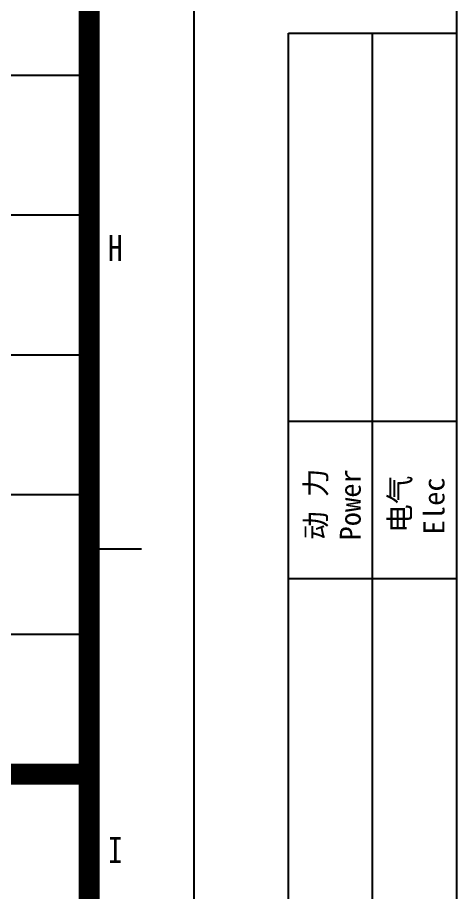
# Model space of a CAD drawing. Extents: x 741202 to 867202, y 603120 to 647617.
# Drawn here: x 802942 to 806075, y 610016 to 616266 of the extents above; entities that cross this region are included whole.
import ezdxf
from ezdxf.enums import TextEntityAlignment as Align

# ---------------------------------------------------------------- set-up
doc = ezdxf.new("R2010")
doc.units = 0
doc.header["$LTSCALE"] = 1000
doc.header["$MEASUREMENT"] = 0
doc.layers.get('0').update_dxf_attribs({"linetype": 'CONTINUOUS'})
doc.layers.add('tk', color=253, linetype='CONTINUOUS')
doc.styles.add('TKZ1', font='SIMHEI.TTF', dxfattribs={"width": 0.7})
doc.styles.add('图签栏', font='SimSun.ttf')

# ---------------------------------------------------------------- blocks, each defined once
blk = doc.blocks.new('图框')
for p, q in [((-58108.5, -504711.2), (-58108.5, -445311.2)), ((-67108.5, -487711.2), (-59108.5, -487711.2)), ((-67108.5, -489044.6), (-59108.5, -489044.6)), ((-67108.5, -490377.9), (-59108.5, -490377.9)), ((-67108.5, -491711.2), (-59108.5, -491711.2)), ((-58608.5, -492231.2), (-59108.5, -492231.2)), ((-67108.5, -493044.6), (-59108.5, -493044.6))]:
    blk.add_line(p, q)
at = {"const_width": 200}
blk.add_lwpolyline([(-59108.5, -446311.2), (-139708.5, -446311.2), (-139708.5, -503711.2), (-59108.5, -503711.2)], close=True, dxfattribs=at)
blk.add_lwpolyline([(-67108.5, -494377.9), (-59108.5, -494377.9)], dxfattribs=at)
at = {"style": 'TKZ1', "width": 0.85}
for s, p in [('H', (-58858.5, -489361.2)), ('I', (-58858.5, -495101.2))]:
    blk.add_text(s, height=250, dxfattribs=at).set_placement(p, align=Align.MIDDLE)
blk = doc.blocks.new('fasdf')
for p, q in [((342843.7, 689095.5), (342843.7, 733592.6)), ((344716.5, 732843.5), (344716.5, 689844.7)), ((343517.9, 689844.7), (343517.9, 702130)), ((343517.9, 702130), (344716.5, 702130)), ((343517.9, 702130), (344716.5, 702130)), ((343517.9, 702130), (344716.5, 702130)), ((344117.2, 690443.9), (344117.2, 702130)), ((343517.9, 699358.3), (344716.5, 699358.3)), ((343517.9, 698234.7), (344716.5, 698234.7))]:
    blk.add_line(p, q)
at = {"style": '图签栏'}
for s, p in [('动 力', (343709.8, 698764.4)), ('电气', (344309.1, 698764.4))]:
    blk.add_text(s, height=149.82, rotation=90, dxfattribs=at).set_placement(p, align=Align.MIDDLE)
for s, p in [('Power', (344033.4, 698505.1)), ('Elec', (344630.6, 698548.6))]:
    blk.add_text(s, height=149.82, rotation=90, dxfattribs=at).set_placement(p)

msp = doc.modelspace()

# ---------------------------------------------------------------- block references
at = {"layer": 'tk', "xscale": 0.7491082046180964, "yscale": 0.749108204501681, "zscale": 0.7491082045191118}
msp.add_blockref('图框', (847731.7, 981203.5), dxfattribs=at)
at = {"layer": 'tk'}
msp.add_blockref('fasdf', (461358.5, -85975.4), dxfattribs=at)

doc.saveas('drawing.dxf')
